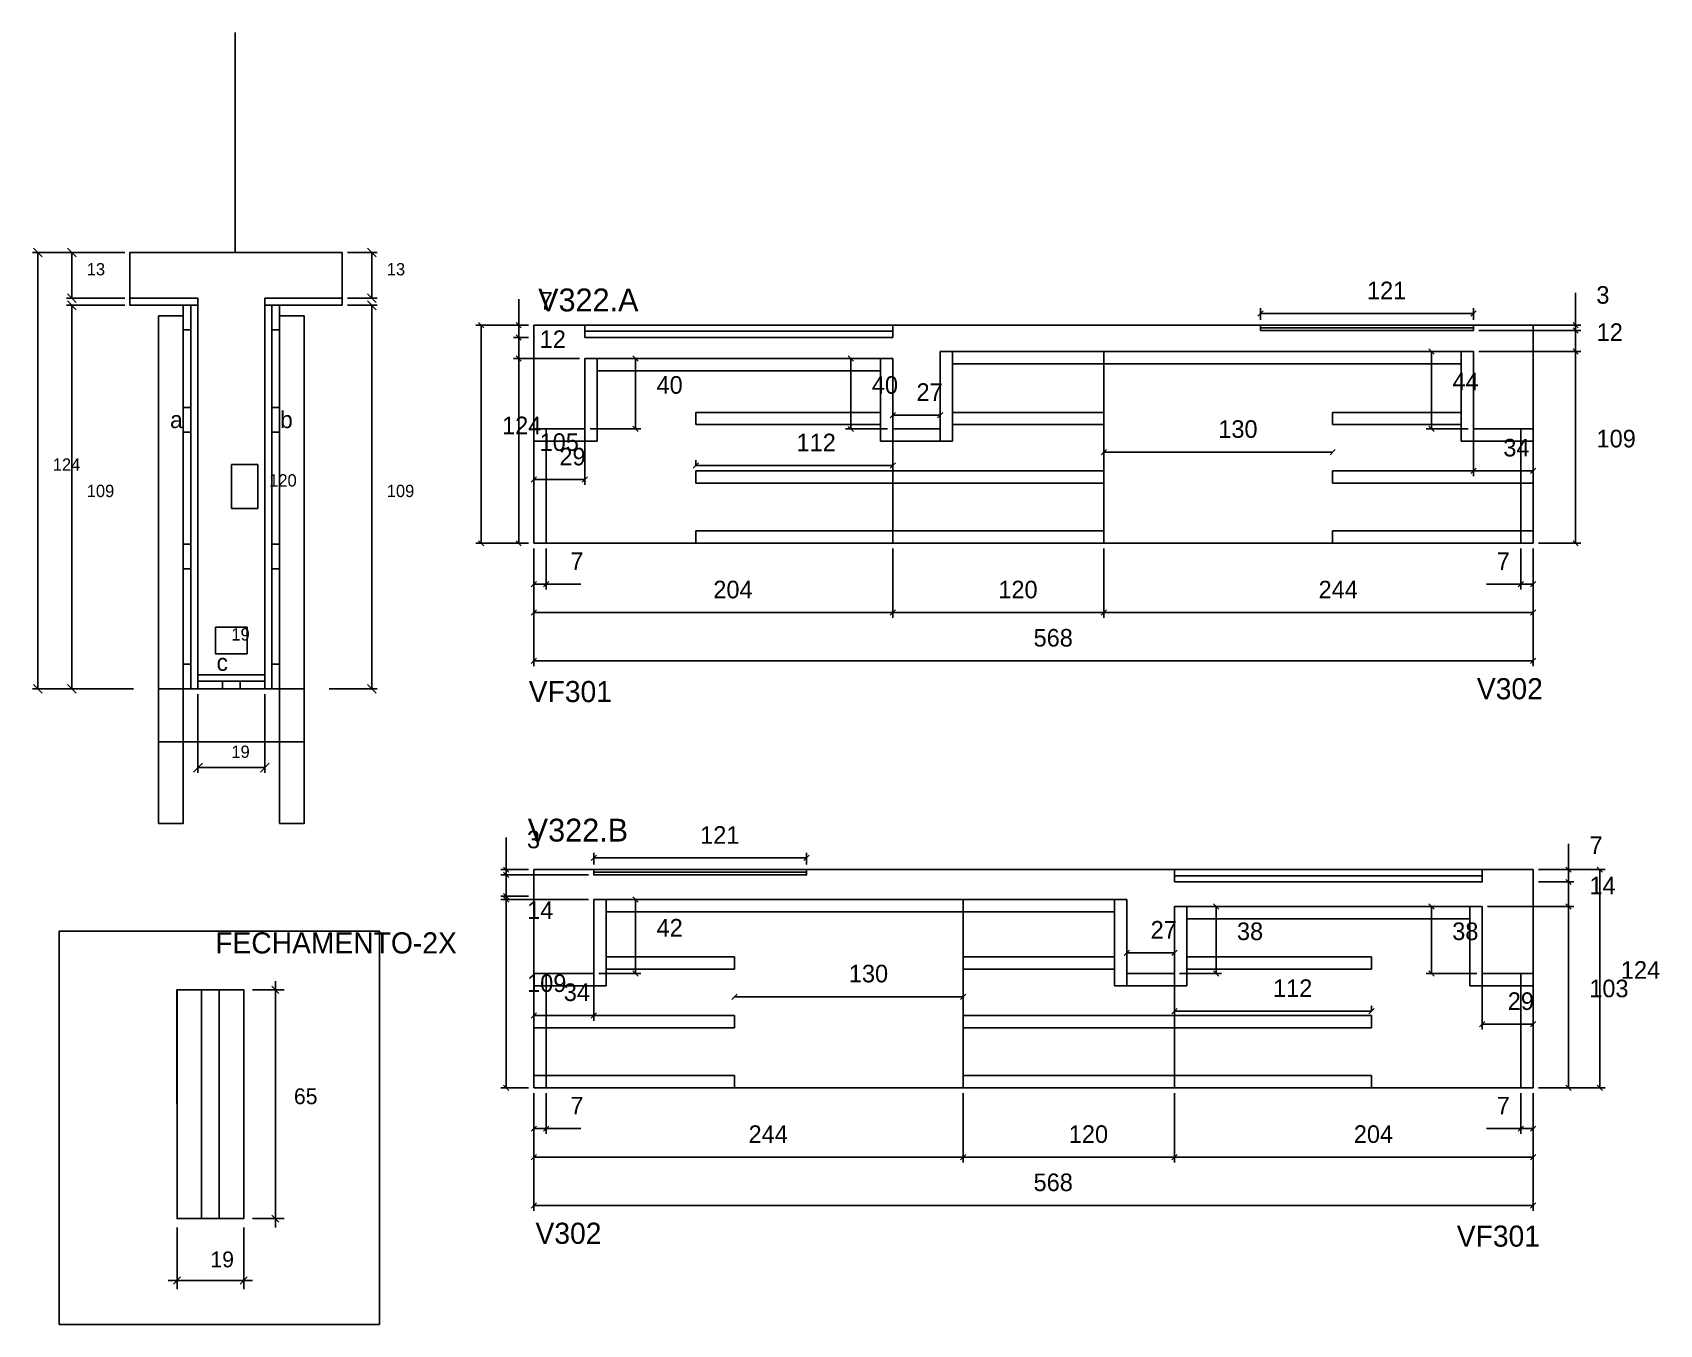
# Model space of a CAD drawing. Header units: metres. Extents: x 2016 to 2940, y 1846 to 2580.
import ezdxf

# ---------------------------------------------------------------- set-up
doc = ezdxf.new("R2010")
doc.units = ezdxf.units.M

msp = doc.modelspace()

# ---------------------------------------------------------------- linework, layer by layer
at = {"layer": '00 - FELIPE', "color": 4}
for p, q in [((2331.73, 2101.22), (2282, 2101.22)), ((2285, 2101.22), (2285, 2087.22)), ((2331.73, 2087.22), (2282, 2087.22)), ((2285, 2087.22), (2285, 2068.1))]:
    msp.add_line(p, q, dxfattribs=at)
at = {"layer": '00 - FELIPE'}
for p, q in [((2286.5, 2099.72), (2283.5, 2102.72)), ((2283.5, 2088.72), (2286.5, 2085.72))]:
    msp.add_line(p, q, dxfattribs=at)
at = {"layer": 'CONCRETO', "color": 251}
msp.add_lwpolyline([(2071.18, 2428.95), (2071.18, 2454.95), (2191.76, 2454.95), (2191.76, 2428.95), (2147.82, 2428.95), (2147.82, 2214.95), (2109.82, 2214.95), (2109.82, 2428.95), (2071.18, 2428.95)], dxfattribs=at)
at = {"layer": 'COTA', "color": 4}
for p, q in [((2068.18, 2454.95), (2015.81, 2454.95)), ((2018.81, 2206.95), (2018.81, 2454.95)), ((2068.18, 2454.95), (2035.13, 2454.95)), ((2038.13, 2454.95), (2038.13, 2428.95)), ((2194.76, 2454.95), (2211.64, 2454.95)), ((2208.64, 2454.95), (2208.64, 2428.95)), ((2892.78, 2413.68), (2892.78, 2432.01)), ((2068.18, 2428.95), (2035.13, 2428.95)), ((2068.18, 2424.95), (2035.13, 2424.95)), ((2038.13, 2424.95), (2038.13, 2206.95)), ((2194.76, 2428.95), (2211.64, 2428.95)), ((2194.76, 2424.95), (2211.64, 2424.95)), ((2208.64, 2206.95), (2208.64, 2424.95)), ((2292.09, 2413.68), (2292.09, 2428.41)), ((2713.68, 2416.68), (2713.68, 2423.33)), ((2834.68, 2416.68), (2834.68, 2423.33)), ((2297.73, 2413.68), (2289.09, 2413.68)), ((2292.09, 2406.68), (2292.09, 2413.68)), ((2713.68, 2420.33), (2834.68, 2420.33)), ((2837.68, 2413.68), (2895.78, 2413.68)), ((2892.78, 2410.68), (2892.78, 2413.68)), ((2297.73, 2406.68), (2289.09, 2406.68)), ((2297.73, 2406.68), (2289.09, 2406.68)), ((2292.09, 2394.68), (2292.09, 2406.68)), ((2837.68, 2410.68), (2895.78, 2410.68)), ((2837.68, 2410.68), (2895.78, 2410.68)), ((2892.78, 2410.68), (2892.78, 2407.68)), ((2892.78, 2398.68), (2892.78, 2410.68)), ((2837.68, 2398.68), (2895.78, 2398.68)), ((2837.68, 2398.68), (2895.78, 2398.68)), ((2892.78, 2398.68), (2892.78, 2289.68)), ((2326.73, 2394.68), (2289.09, 2394.68)), ((2326.73, 2394.68), (2289.09, 2394.68)), ((2292.09, 2394.68), (2292.09, 2289.68)), ((2297.73, 2289.68), (2289.09, 2289.68)), ((2300.73, 2286.68), (2300.73, 2263.5)), ((2307.73, 2286.68), (2307.73, 2263.5)), ((2504.68, 2286.68), (2504.68, 2247.3)), ((2624.68, 2286.68), (2624.68, 2247.3)), ((2624.68, 2286.68), (2624.68, 2247.3)), ((2861.68, 2286.68), (2861.68, 2263.5)), ((2868.68, 2286.68), (2868.68, 2263.5)), ((2868.68, 2286.68), (2868.68, 2247.3)), ((2871.68, 2289.68), (2895.78, 2289.68)), ((2300.73, 2266.5), (2307.73, 2266.5)), ((2307.73, 2266.5), (2327.34, 2266.5)), ((2861.68, 2266.5), (2842.08, 2266.5)), ((2868.68, 2266.5), (2861.68, 2266.5)), ((2504.68, 2250.3), (2624.68, 2250.3)), ((2624.68, 2250.3), (2868.68, 2250.3)), ((2073.22, 2206.95), (2015.81, 2206.95)), ((2073.22, 2206.95), (2035.13, 2206.95)), ((2109.82, 2203.95), (2109.82, 2159.22)), ((2147.82, 2203.95), (2147.82, 2159.22)), ((2184.42, 2206.95), (2211.64, 2206.95)), ((2109.82, 2162.22), (2147.82, 2162.22)), ((2285, 2104.22), (2285, 2122.55)), ((2888.74, 2104.22), (2888.74, 2118.95)), ((2334.73, 2107.22), (2334.73, 2113.87)), ((2334.73, 2110.87), (2455.73, 2110.87)), ((2455.73, 2107.22), (2455.73, 2113.87)), ((2297.73, 2104.22), (2282, 2104.22)), ((2331.73, 2101.22), (2282, 2101.22)), ((2285, 2101.22), (2285, 2104.22)), ((2285, 2101.22), (2285, 2098.22)), ((2871.68, 2104.22), (2891.74, 2104.22)), ((2888.74, 2097.22), (2888.74, 2104.22)), ((2871.68, 2097.22), (2891.74, 2097.22)), ((2871.68, 2097.22), (2891.74, 2097.22)), ((2888.74, 2083.22), (2888.74, 2097.22)), ((2297.73, 2089.22), (2282, 2089.22)), ((2285, 2089.22), (2285, 1980.22)), ((2842.68, 2083.22), (2891.74, 2083.22)), ((2842.68, 2083.22), (2891.74, 2083.22)), ((2888.74, 2083.22), (2888.74, 1980.22)), ((2140.86, 2035.93), (2158.86, 2035.93)), ((2153.86, 1900.93), (2153.86, 2040.93)), ((2297.73, 1980.22), (2282, 1980.22)), ((2871.68, 1980.22), (2891.74, 1980.22)), ((2300.73, 1977.22), (2300.73, 1954.04)), ((2300.73, 1977.22), (2300.73, 1937.84)), ((2307.73, 1977.22), (2307.73, 1954.04)), ((2544.73, 1977.22), (2544.73, 1937.84)), ((2544.73, 1977.22), (2544.73, 1937.84)), ((2664.73, 1977.22), (2664.73, 1937.84)), ((2861.68, 1977.22), (2861.68, 1954.04)), ((2868.68, 1977.22), (2868.68, 1954.04)), ((2300.73, 1957.04), (2307.73, 1957.04)), ((2307.73, 1957.04), (2327.34, 1957.04)), ((2861.68, 1957.04), (2842.08, 1957.04)), ((2868.68, 1957.04), (2861.68, 1957.04)), ((2544.73, 1940.84), (2300.73, 1940.84)), ((2664.73, 1940.84), (2544.73, 1940.84)), ((2140.86, 1905.93), (2158.86, 1905.93)), ((2097.92, 1900.93), (2097.92, 1865.74)), ((2135.86, 1900.93), (2135.86, 1865.74)), ((2092.92, 1870.74), (2140.86, 1870.74))]:
    msp.add_line(p, q, dxfattribs=at)
at = {"layer": 'COTA'}
for p, q in [((2293.59, 2412.18), (2290.59, 2415.18)), ((2715.18, 2421.83), (2712.18, 2418.83)), ((2833.18, 2418.83), (2836.18, 2421.83)), ((2891.28, 2415.18), (2894.28, 2412.18)), ((2290.59, 2408.18), (2293.59, 2405.18)), ((2293.59, 2405.18), (2290.59, 2408.18)), ((2894.28, 2409.18), (2891.28, 2412.18)), ((2894.28, 2409.18), (2891.28, 2412.18)), ((2290.59, 2396.18), (2293.59, 2393.18)), ((2293.59, 2393.18), (2290.59, 2396.18)), ((2894.28, 2397.18), (2891.28, 2400.18)), ((2891.28, 2400.18), (2894.28, 2397.18)), ((2290.59, 2291.18), (2293.59, 2288.18)), ((2891.28, 2291.18), (2894.28, 2288.18)), ((2302.23, 2268), (2299.23, 2265)), ((2306.23, 2265), (2309.23, 2268)), ((2863.18, 2268), (2860.18, 2265)), ((2867.18, 2265), (2870.18, 2268)), ((2506.18, 2251.8), (2503.18, 2248.8)), ((2626.18, 2251.8), (2623.18, 2248.8)), ((2623.18, 2248.8), (2626.18, 2251.8)), ((2867.18, 2248.8), (2870.18, 2251.8)), ((2336.23, 2112.37), (2333.23, 2109.37)), ((2454.23, 2109.37), (2457.23, 2112.37)), ((2283.5, 2105.72), (2286.5, 2102.72)), ((2286.5, 2099.72), (2283.5, 2102.72)), ((2890.24, 2102.72), (2887.24, 2105.72)), ((2286.5, 2087.72), (2283.5, 2090.72)), ((2887.24, 2098.72), (2890.24, 2095.72)), ((2890.24, 2095.72), (2887.24, 2098.72)), ((2887.24, 2084.72), (2890.24, 2081.72)), ((2890.24, 2081.72), (2887.24, 2084.72)), ((2283.5, 1981.72), (2286.5, 1978.72)), ((2887.24, 1981.72), (2890.24, 1978.72)), ((2302.23, 1958.54), (2299.23, 1955.54)), ((2306.23, 1955.54), (2309.23, 1958.54)), ((2863.18, 1958.54), (2860.18, 1955.54)), ((2867.18, 1955.54), (2870.18, 1958.54)), ((2302.23, 1942.34), (2299.23, 1939.34)), ((2543.23, 1939.34), (2546.23, 1942.34)), ((2546.23, 1942.34), (2543.23, 1939.34)), ((2663.23, 1939.34), (2666.23, 1942.34))]:
    msp.add_line(p, q, dxfattribs=at)
at = {"layer": 'COTA', "color": 241}
for p, q in [((2329.73, 2413.68), (2300.73, 2413.68)), ((2300.73, 2413.68), (2300.73, 2354.68)), ((2504.68, 2413.68), (2531.68, 2413.68)), ((2868.68, 2413.68), (2531.68, 2413.68)), ((2868.68, 2413.68), (2868.68, 2354.68)), ((2300.73, 2104.22), (2637.73, 2104.22)), ((2300.73, 2104.22), (2300.73, 2045.22)), ((2664.73, 2104.22), (2637.73, 2104.22)), ((2839.68, 2104.22), (2868.68, 2104.22)), ((2868.68, 2104.22), (2868.68, 2045.22))]:
    msp.add_line(p, q, dxfattribs=at)
at = {"layer": 'COTA'}
for points in [[(2021.31, 2452.45), (2016.31, 2457.45)], [(2040.63, 2452.45), (2035.63, 2457.45)], [(2211.14, 2452.45), (2206.14, 2457.45)], [(2035.63, 2431.45), (2040.63, 2426.45)], [(2040.63, 2422.45), (2035.63, 2427.45)], [(2206.14, 2431.45), (2211.14, 2426.45)], [(2211.14, 2422.45), (2206.14, 2427.45)], [(2016.31, 2209.45), (2021.31, 2204.45)], [(2035.63, 2209.45), (2040.63, 2204.45)], [(2206.14, 2209.45), (2211.14, 2204.45)], [(2112.32, 2164.72), (2107.32, 2159.72)], [(2145.32, 2159.72), (2150.32, 2164.72)], [(2155.86, 2033.93), (2151.86, 2037.93)], [(2151.86, 1907.93), (2155.86, 1903.93)], [(2099.92, 1872.74), (2095.92, 1868.74)], [(2133.86, 1868.74), (2137.86, 1872.74)]]:
    msp.add_lwpolyline(points, dxfattribs=at)
at = {"layer": 'Cota Seção (2x)', "color": 180}
for p, q in [((2128.82, 2334.45), (2128.82, 2309.45)), ((2143.82, 2334.45), (2128.82, 2334.45)), ((2143.82, 2309.45), (2143.82, 2334.45)), ((2128.82, 2309.45), (2143.82, 2309.45)), ((2119.82, 2241.95), (2119.82, 2226.95)), ((2137.82, 2241.95), (2119.82, 2241.95)), ((2137.82, 2226.95), (2137.82, 2241.95)), ((2119.82, 2226.95), (2137.82, 2226.95))]:
    msp.add_line(p, q, dxfattribs=at)
at = {"layer": 'Cotas', "color": 1}
msp.add_lwpolyline([(2031.02, 2069.33), (2212.98, 2069.33), (2212.98, 1845.77), (2031.02, 1845.77), (2031.02, 2069.33)], dxfattribs=at)
at = {"layer": 'Madeira', "color": 126}
for points in [[(2101.42, 2410.95), (2105.82, 2410.95), (2105.82, 2424.95), (2101.42, 2424.95), (2101.42, 2410.95)], [(2156.22, 2410.95), (2151.82, 2410.95), (2151.82, 2424.95), (2156.22, 2424.95), (2156.22, 2410.95)], [(2101.42, 2352.91), (2105.82, 2352.91), (2105.82, 2366.91), (2101.42, 2366.91), (2101.42, 2352.91)], [(2156.22, 2352.91), (2151.82, 2352.91), (2151.82, 2366.91), (2156.22, 2366.91), (2156.22, 2352.91)], [(2101.42, 2275.19), (2105.82, 2275.19), (2105.82, 2289.19), (2101.42, 2289.19), (2101.42, 2275.19)], [(2156.22, 2275.19), (2151.82, 2275.19), (2151.82, 2289.19), (2156.22, 2289.19), (2156.22, 2275.19)], [(2101.42, 2206.95), (2105.82, 2206.95), (2105.82, 2220.95), (2101.42, 2220.95), (2101.42, 2206.95)], [(2156.22, 2206.95), (2151.82, 2206.95), (2151.82, 2220.95), (2156.22, 2220.95), (2156.22, 2206.95)], [(2109.82, 2206.95), (2109.82, 2211.35), (2123.82, 2211.35), (2123.82, 2206.95), (2109.82, 2206.95)], [(2147.82, 2206.95), (2147.82, 2211.35), (2133.82, 2211.35), (2133.82, 2206.95), (2147.82, 2206.95)]]:
    msp.add_lwpolyline(points, dxfattribs=at)
at = {"layer": 'Painéis', "color": 4}
for p, q in [((2297.73, 2413.68), (2267.74, 2413.68)), ((2270.74, 2289.68), (2270.74, 2413.68)), ((2831.68, 2398.68), (2807.88, 2398.68)), ((2810.88, 2398.68), (2810.88, 2354.68)), ((2332.73, 2394.68), (2361.54, 2394.68)), ((2358.54, 2394.68), (2358.54, 2354.68)), ((2501.68, 2394.68), (2477.88, 2394.68)), ((2480.88, 2394.68), (2480.88, 2354.65)), ((2504.68, 2357.65), (2504.68, 2365.55)), ((2531.68, 2362.55), (2504.68, 2362.55)), ((2531.68, 2357.65), (2531.68, 2365.55)), ((2300.73, 2351.68), (2300.73, 2322.87)), ((2329.73, 2351.68), (2329.73, 2322.87)), ((2332.73, 2354.68), (2361.54, 2354.68)), ((2501.68, 2354.65), (2477.88, 2354.65)), ((2831.68, 2354.68), (2807.88, 2354.68)), ((2834.68, 2351.68), (2834.68, 2327.82)), ((2868.68, 2351.68), (2868.68, 2327.82)), ((2624.68, 2341.4), (2754.68, 2341.4)), ((2392.73, 2333.82), (2392.73, 2336.92)), ((2504.68, 2333.92), (2392.73, 2333.92)), ((2504.68, 2333.82), (2504.68, 2336.92)), ((2868.68, 2330.82), (2834.68, 2330.82)), ((2300.73, 2325.87), (2329.73, 2325.87)), ((2297.73, 2289.68), (2267.74, 2289.68)), ((2300.73, 2286.68), (2300.73, 2219.87)), ((2300.73, 2286.68), (2300.73, 2247.3)), ((2504.68, 2286.68), (2504.68, 2247.3)), ((2868.68, 2286.68), (2868.68, 2219.87)), ((2300.73, 2250.3), (2504.68, 2250.3)), ((2300.73, 2222.87), (2868.68, 2222.87)), ((2871.68, 2104.22), (2909.56, 2104.22)), ((2906.56, 1980.22), (2906.56, 2104.22)), ((2337.73, 2087.22), (2361.54, 2087.22)), ((2358.54, 2087.22), (2358.54, 2045.22)), ((2667.73, 2083.22), (2691.54, 2083.22)), ((2688.54, 2083.22), (2688.54, 2045.18)), ((2836.68, 2083.22), (2807.88, 2083.22)), ((2810.88, 2083.22), (2810.88, 2045.22)), ((2637.73, 2048.18), (2637.73, 2059.99)), ((2637.73, 2056.99), (2664.73, 2056.99)), ((2664.73, 2048.18), (2664.73, 2059.99)), ((2337.73, 2045.22), (2361.54, 2045.22)), ((2667.73, 2045.18), (2691.54, 2045.18)), ((2836.68, 2045.22), (2807.88, 2045.22)), ((2300.73, 2042.22), (2300.73, 2018.36)), ((2334.73, 2042.22), (2334.73, 2018.36)), ((2839.68, 2042.22), (2839.68, 2013.41)), ((2868.68, 2042.22), (2868.68, 2013.41)), ((2544.73, 2031.94), (2414.73, 2031.94)), ((2664.73, 2024.36), (2664.73, 2026.81)), ((2776.68, 2024.36), (2776.68, 2026.81)), ((2300.73, 2021.36), (2334.73, 2021.36)), ((2664.73, 2023.81), (2776.68, 2023.81)), ((2868.68, 2016.41), (2839.68, 2016.41)), ((2871.68, 1980.22), (2909.56, 1980.22)), ((2300.73, 1977.22), (2300.73, 1910.41)), ((2664.73, 1977.22), (2664.73, 1937.84)), ((2868.68, 1977.22), (2868.68, 1910.41)), ((2868.68, 1977.22), (2868.68, 1937.84)), ((2868.68, 1940.84), (2664.73, 1940.84)), ((2868.68, 1913.41), (2300.73, 1913.41))]:
    msp.add_line(p, q, dxfattribs=at)
at = {"layer": 'Painéis'}
for p, q in [((2272.24, 2412.18), (2269.24, 2415.18)), ((2360.04, 2393.18), (2357.04, 2396.18)), ((2482.38, 2393.18), (2479.38, 2396.18)), ((2812.38, 2397.18), (2809.38, 2400.18)), ((2506.18, 2364.05), (2503.18, 2361.05)), ((2530.18, 2361.05), (2533.18, 2364.05)), ((2357.04, 2356.18), (2360.04, 2353.18)), ((2479.38, 2356.15), (2482.38, 2353.15)), ((2809.38, 2356.18), (2812.38, 2353.18)), ((2626.18, 2342.9), (2623.18, 2339.9)), ((2753.18, 2339.9), (2756.18, 2342.9)), ((2394.23, 2335.42), (2391.23, 2332.42)), ((2503.18, 2332.42), (2506.18, 2335.42)), ((2836.18, 2332.32), (2833.18, 2329.32)), ((2867.18, 2329.32), (2870.18, 2332.32)), ((2302.23, 2327.37), (2299.23, 2324.37)), ((2328.23, 2324.37), (2331.23, 2327.37)), ((2269.24, 2291.18), (2272.24, 2288.18)), ((2302.23, 2251.8), (2299.23, 2248.8)), ((2503.18, 2248.8), (2506.18, 2251.8)), ((2302.23, 2224.37), (2299.23, 2221.37)), ((2867.18, 2221.37), (2870.18, 2224.37)), ((2908.06, 2102.72), (2905.06, 2105.72)), ((2360.04, 2085.72), (2357.04, 2088.72)), ((2690.04, 2081.72), (2687.04, 2084.72)), ((2812.38, 2081.72), (2809.38, 2084.72)), ((2639.23, 2058.49), (2636.23, 2055.49)), ((2663.23, 2055.49), (2666.23, 2058.49)), ((2357.04, 2046.72), (2360.04, 2043.72)), ((2687.04, 2046.68), (2690.04, 2043.68)), ((2809.38, 2046.72), (2812.38, 2043.72)), ((2416.23, 2033.44), (2413.23, 2030.44)), ((2543.23, 2030.44), (2546.23, 2033.44)), ((2666.23, 2025.31), (2663.23, 2022.31)), ((2775.18, 2022.31), (2778.18, 2025.31)), ((2302.23, 2022.86), (2299.23, 2019.86)), ((2333.23, 2019.86), (2336.23, 2022.86)), ((2841.18, 2017.91), (2838.18, 2014.91)), ((2867.18, 2014.91), (2870.18, 2017.91)), ((2905.06, 1981.72), (2908.06, 1978.72)), ((2666.23, 1942.34), (2663.23, 1939.34)), ((2867.18, 1939.34), (2870.18, 1942.34)), ((2302.23, 1914.91), (2299.23, 1911.91)), ((2867.18, 1911.91), (2870.18, 1914.91))]:
    msp.add_line(p, q, dxfattribs=at)
at = {"layer": 'Painéis', "color": 200}
for p, q in [((2531.68, 2354.65), (2531.68, 2398.68)), ((2531.68, 2398.68), (2834.68, 2398.68)), ((2624.68, 2289.68), (2624.68, 2398.68)), ((2834.68, 2354.68), (2834.68, 2398.68)), ((2329.73, 2354.68), (2329.73, 2394.68)), ((2504.68, 2394.68), (2329.73, 2394.68)), ((2504.68, 2354.65), (2504.68, 2394.68)), ((2300.73, 2354.68), (2329.73, 2354.68)), ((2300.73, 2289.68), (2300.73, 2354.68)), ((2531.68, 2354.65), (2504.68, 2354.65)), ((2504.68, 2289.68), (2504.68, 2354.65)), ((2868.68, 2354.68), (2834.68, 2354.68)), ((2868.68, 2289.68), (2868.68, 2354.68)), ((2531.68, 2289.68), (2300.73, 2289.68)), ((2531.68, 2289.68), (2868.68, 2289.68)), ((2334.73, 2045.22), (2334.73, 2087.22)), ((2637.73, 2087.22), (2334.73, 2087.22)), ((2544.73, 1980.22), (2544.73, 2087.22)), ((2637.73, 2045.18), (2637.73, 2087.22)), ((2664.73, 2045.18), (2664.73, 2083.22)), ((2664.73, 2083.22), (2839.68, 2083.22)), ((2839.68, 2045.22), (2839.68, 2083.22)), ((2300.73, 2045.22), (2334.73, 2045.22)), ((2300.73, 1980.22), (2300.73, 2045.22)), ((2637.73, 2045.18), (2664.73, 2045.18)), ((2664.73, 1980.22), (2664.73, 2045.18)), ((2868.68, 2045.22), (2839.68, 2045.22)), ((2868.68, 1980.22), (2868.68, 2045.22)), ((2097.92, 1905.93), (2097.9, 2035.93)), ((2135.86, 2035.93), (2097.9, 2035.93)), ((2135.86, 2035.93), (2135.86, 1905.93)), ((2637.73, 1980.22), (2300.73, 1980.22)), ((2637.73, 1980.22), (2868.68, 1980.22)), ((2135.86, 1905.93), (2097.92, 1905.93))]:
    msp.add_line(p, q, dxfattribs=at)
for points in [[(2109.82, 2424.95), (2109.82, 2428.95), (2071.18, 2428.95), (2071.18, 2424.95), (2109.82, 2424.95)], [(2105.82, 2424.95), (2109.82, 2424.95), (2109.82, 2206.95), (2105.82, 2206.95), (2105.82, 2424.95)], [(2191.76, 2424.95), (2191.76, 2428.95), (2147.82, 2428.95), (2147.82, 2424.95), (2191.76, 2424.95)], [(2151.82, 2424.95), (2147.82, 2424.95), (2147.82, 2206.95), (2151.82, 2206.95), (2151.82, 2424.95)], [(2504.68, 2406.68), (2329.73, 2406.68), (2329.73, 2413.68), (2504.68, 2413.68), (2504.68, 2406.68)], [(2834.68, 2413.68), (2713.68, 2413.68), (2713.68, 2410.68), (2834.68, 2410.68), (2834.68, 2413.68)], [(2147.82, 2211.35), (2147.82, 2214.95), (2109.82, 2214.95), (2109.82, 2211.35), (2147.82, 2211.35)], [(2455.73, 2104.22), (2334.73, 2104.22), (2334.73, 2101.22), (2455.73, 2101.22), (2455.73, 2104.22)], [(2664.73, 2097.22), (2839.68, 2097.22), (2839.68, 2104.22), (2664.73, 2104.22), (2664.73, 2097.22)]]:
    msp.add_lwpolyline(points, dxfattribs=at)
at = {"layer": 'SARR_2.2x7', "color": 40}
for p, q in [((2504.68, 2410.18), (2329.73, 2410.18)), ((2538.64, 2347.65), (2538.64, 2398.68)), ((2827.68, 2347.68), (2827.68, 2398.68)), ((2336.73, 2347.68), (2336.73, 2394.68)), ((2497.68, 2387.68), (2336.73, 2387.68)), ((2497.68, 2347.65), (2497.68, 2394.68)), ((2538.64, 2391.68), (2624.68, 2391.68)), ((2624.68, 2391.68), (2827.68, 2391.68)), ((2392.73, 2357.11), (2392.73, 2364.11)), ((2392.73, 2364.11), (2497.68, 2364.11)), ((2538.64, 2364.11), (2624.79, 2364.11)), ((2754.68, 2357.11), (2754.68, 2364.11)), ((2827.68, 2364.11), (2754.68, 2364.11)), ((2307.73, 2289.68), (2307.73, 2354.68)), ((2329.73, 2354.68), (2329.73, 2347.68)), ((2392.73, 2357.11), (2497.68, 2357.11)), ((2504.68, 2354.65), (2504.68, 2347.65)), ((2531.68, 2354.65), (2531.68, 2347.65)), ((2538.64, 2357.11), (2624.79, 2357.11)), ((2827.68, 2357.11), (2754.68, 2357.11)), ((2834.68, 2354.68), (2834.68, 2347.68)), ((2861.68, 2289.68), (2861.68, 2354.68)), ((2300.73, 2347.68), (2329.73, 2347.68)), ((2329.73, 2347.68), (2336.73, 2347.68)), ((2504.68, 2347.65), (2497.68, 2347.65)), ((2531.68, 2347.65), (2504.68, 2347.65)), ((2531.68, 2347.65), (2538.68, 2347.65)), ((2834.68, 2347.68), (2827.68, 2347.68)), ((2868.68, 2347.68), (2834.68, 2347.68)), ((2392.73, 2323.82), (2392.73, 2330.82)), ((2392.73, 2330.82), (2504.68, 2330.82)), ((2504.68, 2330.82), (2624.79, 2330.82)), ((2754.68, 2323.82), (2754.68, 2330.82)), ((2868.68, 2330.82), (2754.68, 2330.82)), ((2392.73, 2323.82), (2504.68, 2323.82)), ((2504.68, 2323.82), (2624.79, 2323.82)), ((2868.68, 2323.82), (2754.68, 2323.82)), ((2392.73, 2289.68), (2392.73, 2296.68)), ((2504.68, 2296.68), (2392.73, 2296.68)), ((2504.68, 2296.68), (2624.79, 2296.68)), ((2754.68, 2289.68), (2754.68, 2296.68)), ((2868.68, 2296.68), (2754.68, 2296.68)), ((2664.73, 2100.72), (2839.68, 2100.72)), ((2341.73, 2038.22), (2341.73, 2087.22)), ((2630.77, 2038.18), (2630.77, 2087.22)), ((2671.73, 2038.18), (2671.73, 2083.22)), ((2832.68, 2038.22), (2832.68, 2083.22)), ((2544.73, 2080.22), (2341.73, 2080.22)), ((2630.77, 2080.22), (2544.73, 2080.22)), ((2671.73, 2076.22), (2832.68, 2076.22)), ((2341.73, 2054.65), (2414.73, 2054.65)), ((2414.73, 2047.65), (2414.73, 2054.65)), ((2630.77, 2054.65), (2544.62, 2054.65)), ((2776.68, 2054.65), (2671.73, 2054.65)), ((2776.68, 2047.65), (2776.68, 2054.65)), ((2307.73, 1980.22), (2307.73, 2045.22)), ((2334.73, 2045.22), (2334.73, 2038.22)), ((2341.73, 2047.65), (2414.73, 2047.65)), ((2630.77, 2047.65), (2544.62, 2047.65)), ((2637.73, 2045.18), (2637.73, 2038.18)), ((2664.73, 2045.18), (2664.73, 2038.18)), ((2776.68, 2047.65), (2671.73, 2047.65)), ((2839.68, 2045.22), (2839.68, 2038.22)), ((2861.68, 1980.22), (2861.68, 2045.22)), ((2300.73, 2038.22), (2334.73, 2038.22)), ((2334.73, 2038.22), (2341.73, 2038.22)), ((2637.73, 2038.18), (2630.73, 2038.18)), ((2637.73, 2038.18), (2664.73, 2038.18)), ((2664.73, 2038.18), (2671.73, 2038.18)), ((2839.68, 2038.22), (2832.68, 2038.22)), ((2868.68, 2038.22), (2839.68, 2038.22)), ((2300.73, 2021.36), (2414.73, 2021.36)), ((2414.73, 2014.36), (2414.73, 2021.36)), ((2664.73, 2021.36), (2544.62, 2021.36)), ((2776.68, 2021.36), (2664.73, 2021.36)), ((2776.68, 2014.36), (2776.68, 2021.36)), ((2300.73, 2014.36), (2414.73, 2014.36)), ((2664.73, 2014.36), (2544.62, 2014.36)), ((2776.68, 2014.36), (2664.73, 2014.36)), ((2300.73, 1987.22), (2414.73, 1987.22)), ((2414.73, 1980.22), (2414.73, 1987.22)), ((2664.73, 1987.22), (2544.62, 1987.22)), ((2664.73, 1987.22), (2776.68, 1987.22)), ((2776.68, 1980.22), (2776.68, 1987.22))]:
    msp.add_line(p, q, dxfattribs=at)
for points in [[(2111.9, 2035.93), (2097.92, 2035.93), (2097.92, 1905.93), (2111.9, 1905.93), (2111.9, 2035.93)], [(2121.88, 2035.93), (2135.86, 2035.93), (2135.86, 1905.93), (2121.88, 1905.93), (2121.88, 2035.93)]]:
    msp.add_lwpolyline(points, dxfattribs=at)
at = {"layer": 'SARR_3.5x7', "color": 81}
for points in [[(2087.42, 2418.95), (2101.42, 2418.95), (2101.42, 2130.47), (2087.42, 2130.47), (2087.42, 2418.95)], [(2170.22, 2418.95), (2156.22, 2418.95), (2156.22, 2130.47), (2170.22, 2130.47), (2170.22, 2418.95)], [(2087.42, 2206.95), (2170.22, 2206.95), (2170.22, 2176.89), (2087.42, 2176.89), (2087.42, 2206.95)]]:
    msp.add_lwpolyline(points, dxfattribs=at)
at = {"layer": 'SARR_EDITAR', "color": 141}
for p, q in [((2713.68, 2412.18), (2834.68, 2412.18)), ((2334.73, 2102.72), (2455.73, 2102.72))]:
    msp.add_line(p, q, dxfattribs=at)
at = {"layer": 'Texto Seção', "color": 252}
msp.add_line((2131.02, 2454.95), (2131.02, 2579.95), dxfattribs=at)

# ---------------------------------------------------------------- texts
at = {"layer": '00 - FELIPE', "color": 240}
msp.add_text('14', height=10, dxfattribs=at).set_placement((2296.93, 2076.16))
at = {"layer": '5', "color": 5}
for s, p in [('VF301', (2297.81, 2199.44)), ('V302', (2836.64, 2201.05)), ('V302', (2301.65, 1891.58)), ('VF301', (2825.22, 1889.97))]:
    msp.add_text(s, height=12, dxfattribs=at).set_placement(p)
at = {"layer": 'COTA', "color": 1}
for s, p in [('13', (2046.63, 2441.95)), ('13', (2217.14, 2441.95)), ('124', (2027.31, 2330.95)), ('109', (2046.63, 2315.95)), ('109', (2217.14, 2315.95)), ('19', (2128.82, 2167.72))]:
    msp.add_text(s, height=7, dxfattribs=at).set_placement(p)
at = {"layer": 'COTA', "color": 240}
for s, height, p in [('7', 10, (2304.02, 2422.55)), ('121', 10, (2774.18, 2428.39)), ('3', 10, (2904.56, 2425.85)), ('12', 10, (2904.72, 2404.68)), ('12', 10, (2304.03, 2400.68)), ('105', 10, (2303.98, 2342.18)), ('109', 10, (2904.65, 2344.18)), ('7', 10, (2321.47, 2274.57)), ('7', 10, (2847.94, 2274.57)), ('120', 10, (2564.68, 2258.41)), ('244', 10, (2746.68, 2258.38)), ('121', 10, (2395.23, 2118.93)), ('3', 10, (2296.79, 2116.38)), ('7', 10, (2900.67, 2113.08)), ('14', 10, (2900.67, 2090.22)), ('109', 10, (2296.87, 2034.72)), ('103', 10, (2900.52, 2031.72)), ('65', 9, (2164.36, 1970.93)), ('7', 10, (2321.47, 1965.11)), ('7', 10, (2847.94, 1965.11)), ('244', 10, (2422.73, 1948.91)), ('120', 10, (2604.73, 1948.94)), ('19', 9, (2116.89, 1878.24))]:
    msp.add_text(s, height=height, dxfattribs=at).set_placement(p)
at = {"layer": 'Cota Seção (2x)', "color": 1}
for s, p in [('120', (2150.32, 2321.95)), ('19', (2128.82, 2234.45))]:
    msp.add_text(s, height=7, dxfattribs=at).set_placement(p)
at = {"layer": 'detalhes', "color": 4}
for s, p in [('a', (2093.99, 2355.15)), ('b', (2156.54, 2355.14)), ('c', (2120.42, 2217.18))]:
    msp.add_text(s, height=9.6, dxfattribs=at).set_placement(p)
at = {"layer": 'Painéis', "color": 240}
for s, p in [('44', (2822.81, 2376.68)), ('40', (2370.43, 2374.68)), ('40', (2492.78, 2374.66)), ('27', (2518.18, 2370.63)), ('124', (2282.67, 2351.68)), ('130', (2689.68, 2349.62)), ('112', (2450, 2341.98)), ('34', (2851.68, 2339.04)), ('29', (2315.23, 2333.96)), ('204', (2402.71, 2258.41)), ('568', (2584.71, 2231)), ('42', (2370.46, 2066.22)), ('27', (2651.23, 2065.06)), ('38', (2700.29, 2064.2)), ('38', (2822.64, 2064.22)), ('130', (2479.73, 2040.16)), ('124', (2918.49, 2042.22)), ('34', (2317.73, 2029.58)), ('112', (2720.79, 2031.87)), ('29', (2854.18, 2024.5)), ('204', (2766.71, 1948.94)), ('568', (2584.71, 1921.54))]:
    msp.add_text(s, height=10, dxfattribs=at).set_placement(p)
at = {"layer": 'TEXTO PILAR', "color": 3}
msp.add_text('FECHAMENTO-2X', height=12, dxfattribs=at).set_placement((2119.64, 2056.59))
at = {"layer": 'Texto Seção', "color": 7}
for s, p in [('V322.A', (2303.15, 2421.48)), ('V322.B', (2297.24, 2120.2))]:
    msp.add_text(s, height=13, dxfattribs=at).set_placement(p)

doc.saveas('drawing.dxf')
